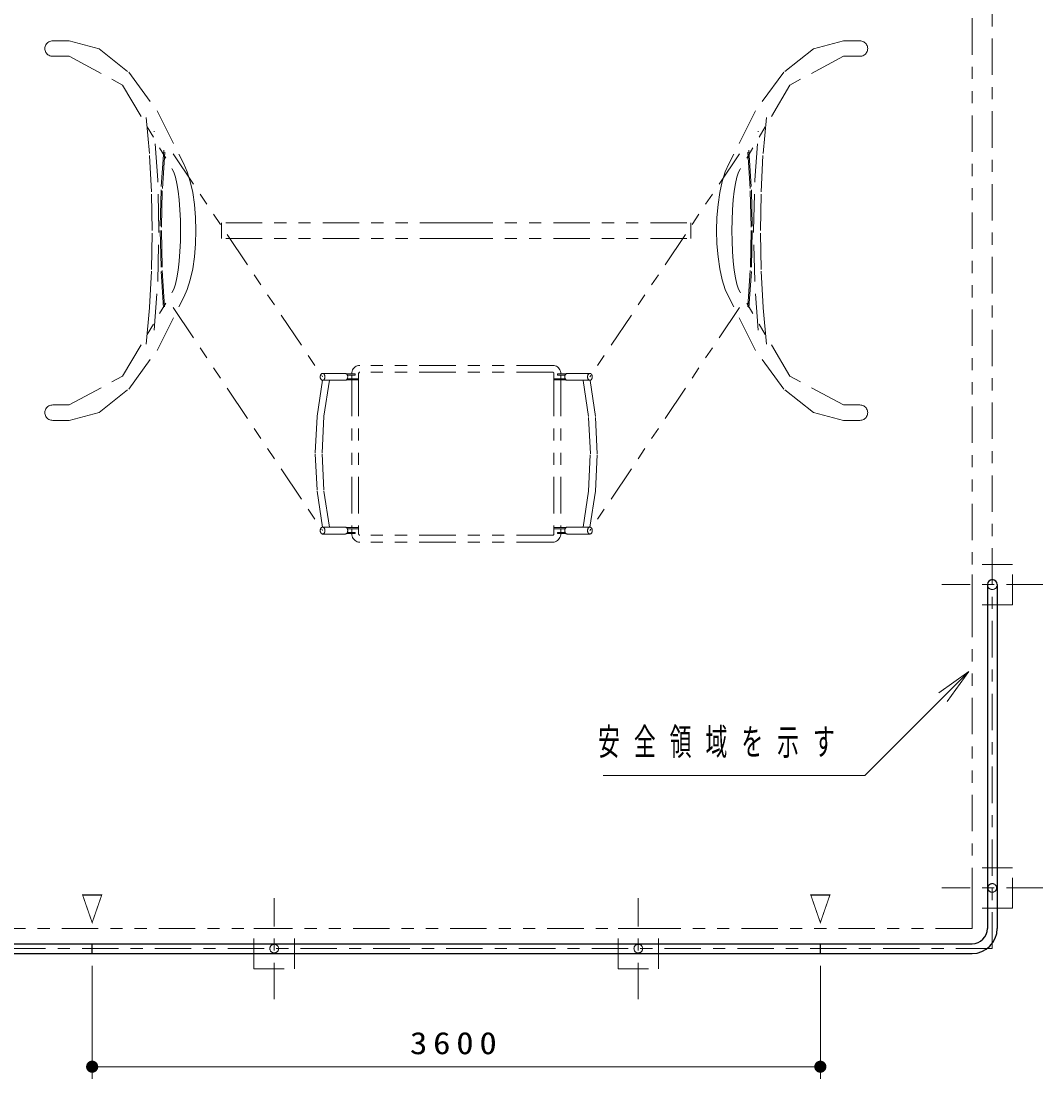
# Model space of a CAD drawing. Units: millimetres on the paper, scale 1:60. Extents: x -385 to 0, y 0 to 267.
# Drawn here: x -314.5 to -230.4, y 104.4 to 191.5 of the extents above; entities that cross this region are included whole.
import ezdxf
from ezdxf.enums import TextEntityAlignment as Align

# ---------------------------------------------------------------- set-up
doc = ezdxf.new("R2010")
doc.units = ezdxf.units.MM
for name, pattern in [('USER1', [4.5, 2.5, -2]), ('USER2', [6, 3, -1, 1, -1]), ('USER3', [8, 3, -1, 1, -1, 1, -1])]:
    doc.linetypes.add(name, pattern=pattern)
doc.layers.add('LY_1', color=7, linetype='Continuous', lineweight=13)
doc.styles.add('ＭＳ ゴシック', font='')
doc.styles.get('ＭＳ ゴシック').set_extended_font_data('MS Gothic')

# ---------------------------------------------------------------- blocks, each defined once
blk = doc.blocks.new('filled_dot')
at = {"color": 0, "linetype": 'Continuous', "lineweight": -2, "const_width": 1.25}
blk.add_lwpolyline([(-0.625, 0, 1), (0.625, 0, 1)], format="xyb", close=True, dxfattribs=at)

msp = doc.modelspace()

# ---------------------------------------------------------------- linework, layer by layer
at = {"layer": 'LY_1', "linetype": 'USER2'}
for p, q in [((-234.529, 115.09), (-234.529, 233.424)), ((-230.362, 145.09), (-238.695, 145.09)), ((-230.362, 120.09), (-238.695, 120.09)), ((-293.695, 110.924), (-293.695, 119.257)), ((-263.695, 110.924), (-263.695, 119.257)), ((-234.529, 115.09), (-322.862, 115.09))]:
    msp.add_line(p, q, dxfattribs=at)
at = {"layer": 'LY_1', "linetype": 'USER3'}
for p, q in [((-236.195, 116.757), (-236.195, 231.757)), ((-310.598, 189.893), (-311.941, 189.893)), ((-246.793, 189.893), (-245.45, 189.893)), ((-310.598, 188.621), (-311.941, 188.621)), ((-246.793, 188.621), (-245.45, 188.621)), ((-302.029, 180.59), (-289.709, 162.206)), ((-255.362, 180.59), (-267.682, 162.206)), ((-278.695, 174.893), (-298.027, 174.893)), ((-298.027, 173.621), (-298.027, 174.893)), ((-278.695, 174.893), (-259.364, 174.893)), ((-259.364, 173.621), (-259.364, 174.893)), ((-278.695, 173.621), (-298.027, 173.621)), ((-278.695, 173.621), (-259.364, 173.621)), ((-302.029, 167.924), (-289.709, 149.54)), ((-255.362, 167.924), (-267.682, 149.54)), ((-310.598, 159.893), (-311.941, 159.893)), ((-246.793, 159.893), (-245.45, 159.893)), ((-310.598, 158.621), (-311.941, 158.621)), ((-246.793, 158.621), (-245.45, 158.621)), ((-236.195, 116.757), (-321.195, 116.757))]:
    msp.add_line(p, q, dxfattribs=at)
at = {"layer": 'LY_1', "color": 4, "linetype": 'USER3'}
for p, q in [((-270.743, 163.156), (-286.648, 163.156)), ((-287.743, 162.456), (-287.029, 162.456)), ((-287.67, 162.356), (-287.029, 162.356)), ((-287.312, 162.356), (-287.312, 162.056)), ((-287.029, 162.356), (-287.029, 162.456)), ((-286.745, 162.45), (-286.745, 162.056)), ((-270.743, 162.59), (-286.648, 162.59)), ((-270.645, 162.45), (-270.645, 162.056)), ((-269.648, 162.456), (-270.362, 162.456)), ((-270.362, 162.356), (-270.362, 162.456)), ((-269.721, 162.356), (-270.362, 162.356)), ((-270.079, 162.356), (-270.079, 162.056)), ((-287.743, 161.956), (-286.737, 161.956)), ((-287.67, 162.056), (-286.737, 162.056)), ((-287.312, 161.956), (-287.312, 149.79)), ((-286.745, 161.956), (-286.745, 149.79)), ((-286.737, 161.956), (-286.737, 162.056)), ((-269.721, 162.056), (-270.654, 162.056)), ((-270.654, 161.956), (-270.654, 162.056)), ((-269.648, 161.956), (-270.654, 161.956)), ((-270.645, 161.956), (-270.645, 149.79)), ((-270.079, 161.956), (-270.079, 149.79)), ((-287.743, 149.79), (-286.737, 149.79)), ((-287.743, 149.29), (-287.029, 149.29)), ((-287.67, 149.69), (-286.737, 149.69)), ((-287.67, 149.39), (-287.029, 149.39)), ((-287.312, 149.69), (-287.312, 149.39)), ((-287.029, 149.39), (-287.029, 149.29)), ((-286.745, 149.69), (-286.745, 149.296)), ((-286.737, 149.79), (-286.737, 149.69)), ((-270.743, 149.156), (-286.648, 149.156)), ((-269.648, 149.79), (-270.654, 149.79)), ((-270.654, 149.79), (-270.654, 149.69)), ((-269.721, 149.69), (-270.654, 149.69)), ((-270.645, 149.69), (-270.645, 149.296)), ((-269.721, 149.39), (-270.362, 149.39)), ((-270.362, 149.39), (-270.362, 149.29)), ((-269.648, 149.29), (-270.362, 149.29)), ((-270.079, 149.69), (-270.079, 149.39)), ((-270.743, 148.59), (-286.648, 148.59))]:
    msp.add_line(p, q, dxfattribs=at)
at = {"layer": 'LY_1', "color": 190, "linetype": 'USER3'}
for p, q in [((-289.709, 162.49), (-287.833, 162.49)), ((-267.682, 162.49), (-269.558, 162.49)), ((-289.709, 161.923), (-287.833, 161.923)), ((-267.682, 161.923), (-269.558, 161.923)), ((-289.709, 149.823), (-287.833, 149.823)), ((-289.709, 149.256), (-287.833, 149.256)), ((-267.682, 149.823), (-269.558, 149.823)), ((-267.682, 149.256), (-269.558, 149.256))]:
    msp.add_line(p, q, dxfattribs=at)
at = {"layer": 'LY_1', "linetype": 'USER1'}
for p, q in [((-232.862, 146.757), (-236.195, 146.757)), ((-236.195, 143.424), (-236.195, 146.757)), ((-232.862, 143.424), (-232.862, 146.757)), ((-232.862, 143.424), (-236.195, 143.424)), ((-232.862, 121.757), (-236.195, 121.757)), ((-236.195, 118.424), (-236.195, 121.757)), ((-232.862, 118.424), (-232.862, 121.757)), ((-232.862, 118.424), (-236.195, 118.424)), ((-295.362, 116.757), (-292.029, 116.757)), ((-295.362, 113.424), (-295.362, 116.757)), ((-292.029, 113.424), (-292.029, 116.757)), ((-265.362, 116.757), (-262.029, 116.757)), ((-265.362, 113.424), (-265.362, 116.757)), ((-262.029, 113.424), (-262.029, 116.757)), ((-295.362, 113.424), (-292.029, 113.424)), ((-265.362, 113.424), (-262.029, 113.424))]:
    msp.add_line(p, q, dxfattribs=at)
at = {"layer": 'LY_1', "color": 4, "lineweight": 25}
for p, q in [((-234.934, 145.09), (-234.934, 116.757)), ((-234.124, 145.09), (-234.124, 116.757)), ((-321.195, 115.495), (-236.195, 115.495)), ((-308.695, 114.685), (-308.695, 115.495)), ((-248.695, 114.685), (-248.695, 115.495)), ((-321.195, 114.685), (-236.195, 114.685))]:
    msp.add_line(p, q, dxfattribs=at)
at = {"layer": 'LY_1'}
for p, q in [((-238.94, 136.166), (-236.465, 137.934)), ((-236.465, 137.934), (-238.587, 135.812)), ((-236.465, 137.934), (-238.233, 135.459)), ((-308.695, 113.685), (-308.695, 104.359)), ((-248.695, 113.685), (-248.695, 104.359)), ((-248.695, 105.359), (-308.695, 105.359))]:
    msp.add_line(p, q, dxfattribs=at)
at = {"layer": 'LY_1', "lineweight": 25}
for p, q in [((-308.695, 114.685), (-308.695, 115.495)), ((-248.695, 114.685), (-248.695, 115.495))]:
    msp.add_line(p, q, dxfattribs=at)
at = {"layer": 'LY_1', "linetype": 'USER3'}
for points in [[(-311.941, 189.893), (-312.027, 189.888), (-312.112, 189.871), (-312.193, 189.845), (-312.27, 189.808), (-312.342, 189.762), (-312.407, 189.707), (-312.464, 189.644), (-312.511, 189.575), (-312.549, 189.5), (-312.577, 189.422), (-312.594, 189.34), (-312.6, 189.257), (-312.594, 189.174), (-312.577, 189.093), (-312.549, 189.014), (-312.511, 188.939), (-312.464, 188.87), (-312.407, 188.808), (-312.342, 188.753), (-312.27, 188.706), (-312.193, 188.67), (-312.112, 188.643), (-312.027, 188.627), (-311.941, 188.621)], [(-310.598, 189.893), (-308.119, 189.244), (-305.687, 187.308), (-303.351, 184.123), (-301.154, 179.752)], [(-246.793, 189.893), (-249.272, 189.244), (-251.704, 187.308), (-254.04, 184.123), (-256.237, 179.752)], [(-245.45, 189.893), (-245.364, 189.888), (-245.279, 189.871), (-245.198, 189.845), (-245.12, 189.808), (-245.049, 189.762), (-244.984, 189.707), (-244.927, 189.644), (-244.88, 189.575), (-244.841, 189.5), (-244.814, 189.422), (-244.797, 189.34), (-244.791, 189.257), (-244.797, 189.174), (-244.814, 189.093), (-244.841, 189.014), (-244.88, 188.939), (-244.927, 188.87), (-244.984, 188.808), (-245.049, 188.753), (-245.12, 188.706), (-245.198, 188.67), (-245.279, 188.643), (-245.364, 188.627), (-245.45, 188.621)], [(-310.598, 188.621), (-306.191, 186.257), (-302.099, 179.334)], [(-246.793, 188.621), (-251.2, 186.257), (-255.292, 179.334)], [(-304.252, 164.897), (-303.978, 167.914), (-303.812, 171.055), (-303.756, 174.257), (-303.812, 177.46), (-303.978, 180.6), (-304.252, 183.618)], [(-253.139, 164.897), (-253.413, 167.914), (-253.579, 171.055), (-253.635, 174.257), (-253.579, 177.46), (-253.413, 180.6), (-253.139, 183.618)], [(-303.582, 166.066), (-303.288, 170.097), (-303.189, 174.257), (-303.288, 178.418), (-303.582, 182.448)], [(-253.809, 166.066), (-254.103, 170.097), (-254.201, 174.257), (-254.103, 178.418), (-253.809, 182.448)], [(-302.794, 180.888), (-303.015, 177.621), (-303.09, 174.257), (-303.015, 170.894), (-302.794, 167.626)], [(-302.713, 180.716), (-302.923, 177.531), (-302.993, 174.257), (-302.923, 170.984), (-302.713, 167.798)], [(-254.678, 180.716), (-254.468, 177.531), (-254.398, 174.257), (-254.468, 170.984), (-254.678, 167.798)], [(-254.597, 180.888), (-254.376, 177.621), (-254.301, 174.257), (-254.376, 170.894), (-254.597, 167.626)], [(-300.141, 174.257), (-300.172, 175.346), (-300.263, 176.404), (-300.411, 177.4), (-300.613, 178.307), (-300.863, 179.098), (-301.154, 179.752)], [(-257.25, 174.257), (-257.219, 175.346), (-257.128, 176.404), (-256.98, 177.4), (-256.777, 178.307), (-256.528, 179.098), (-256.237, 179.752)], [(-302.099, 179.334), (-301.958, 179.074), (-301.826, 178.676), (-301.708, 178.151), (-301.606, 177.515), (-301.523, 176.786), (-301.462, 175.984), (-301.425, 175.133), (-301.413, 174.257)], [(-255.292, 179.334), (-255.433, 179.074), (-255.565, 178.676), (-255.683, 178.151), (-255.785, 177.515), (-255.868, 176.786), (-255.929, 175.984), (-255.966, 175.133), (-255.978, 174.257)], [(-302.099, 169.18), (-301.958, 169.441), (-301.826, 169.839), (-301.708, 170.363), (-301.606, 170.999), (-301.523, 171.728), (-301.462, 172.53), (-301.425, 173.381), (-301.413, 174.257)], [(-301.154, 168.763), (-300.863, 169.416), (-300.613, 170.207), (-300.411, 171.114), (-300.263, 172.111), (-300.172, 173.168), (-300.141, 174.257)], [(-256.237, 168.763), (-256.528, 169.416), (-256.777, 170.207), (-256.98, 171.114), (-257.128, 172.111), (-257.219, 173.168), (-257.25, 174.257)], [(-255.292, 169.18), (-255.433, 169.441), (-255.565, 169.839), (-255.683, 170.363), (-255.785, 170.999), (-255.868, 171.728), (-255.929, 172.53), (-255.966, 173.381), (-255.978, 174.257)], [(-310.598, 159.893), (-306.191, 162.257), (-302.099, 169.18)], [(-246.793, 159.893), (-251.2, 162.257), (-255.292, 169.18)], [(-310.598, 158.621), (-308.119, 159.271), (-305.687, 161.206), (-303.351, 164.391), (-301.154, 168.763)], [(-246.793, 158.621), (-249.272, 159.271), (-251.704, 161.206), (-254.04, 164.391), (-256.237, 168.763)], [(-311.941, 158.621), (-312.027, 158.627), (-312.112, 158.643), (-312.193, 158.67), (-312.27, 158.706), (-312.342, 158.753), (-312.407, 158.808), (-312.464, 158.87), (-312.511, 158.939), (-312.549, 159.014), (-312.577, 159.093), (-312.594, 159.174), (-312.6, 159.257), (-312.594, 159.34), (-312.577, 159.422), (-312.549, 159.5), (-312.511, 159.575), (-312.464, 159.644), (-312.407, 159.707), (-312.342, 159.762), (-312.27, 159.808), (-312.193, 159.845), (-312.112, 159.871), (-312.027, 159.888), (-311.941, 159.893)], [(-245.45, 158.621), (-245.364, 158.627), (-245.279, 158.643), (-245.198, 158.67), (-245.12, 158.706), (-245.049, 158.753), (-244.984, 158.808), (-244.927, 158.87), (-244.88, 158.939), (-244.841, 159.014), (-244.814, 159.093), (-244.797, 159.174), (-244.791, 159.257), (-244.797, 159.34), (-244.814, 159.422), (-244.841, 159.5), (-244.88, 159.575), (-244.927, 159.644), (-244.984, 159.707), (-245.049, 159.762), (-245.12, 159.808), (-245.198, 159.845), (-245.279, 159.871), (-245.364, 159.888), (-245.45, 159.893)]]:
    msp.add_lwpolyline(points, dxfattribs=at)
at = {"layer": 'LY_1', "color": 4, "linetype": 'USER3'}
for points in [[(-286.648, 163.156), (-286.751, 163.148), (-286.852, 163.122), (-286.948, 163.08), (-287.036, 163.023), (-287.115, 162.952), (-287.183, 162.868), (-287.238, 162.775), (-287.278, 162.673), (-287.303, 162.566), (-287.312, 162.456)], [(-270.079, 162.456), (-270.088, 162.566), (-270.113, 162.673), (-270.153, 162.775), (-270.208, 162.868), (-270.276, 162.952), (-270.355, 163.023), (-270.443, 163.08), (-270.539, 163.122), (-270.64, 163.148), (-270.743, 163.156)], [(-286.648, 162.59), (-286.663, 162.588), (-286.678, 162.583), (-286.692, 162.574), (-286.705, 162.563), (-286.717, 162.549), (-286.727, 162.532), (-286.735, 162.513), (-286.741, 162.493), (-286.744, 162.472), (-286.745, 162.45)], [(-270.743, 162.59), (-270.728, 162.588), (-270.713, 162.583), (-270.699, 162.574), (-270.686, 162.563), (-270.674, 162.549), (-270.664, 162.532), (-270.656, 162.513), (-270.65, 162.493), (-270.647, 162.472), (-270.645, 162.45)], [(-287.312, 149.29), (-287.303, 149.18), (-287.278, 149.073), (-287.238, 148.971), (-287.183, 148.878), (-287.115, 148.794), (-287.036, 148.723), (-286.948, 148.666), (-286.852, 148.624), (-286.751, 148.598), (-286.648, 148.59)], [(-286.648, 149.156), (-286.663, 149.158), (-286.678, 149.163), (-286.692, 149.172), (-286.705, 149.183), (-286.717, 149.197), (-286.727, 149.214), (-286.735, 149.233), (-286.741, 149.253), (-286.744, 149.275), (-286.745, 149.296)], [(-270.743, 149.156), (-270.728, 149.158), (-270.713, 149.163), (-270.699, 149.172), (-270.686, 149.183), (-270.674, 149.197), (-270.664, 149.214), (-270.656, 149.233), (-270.65, 149.253), (-270.647, 149.275), (-270.645, 149.296)], [(-270.743, 148.59), (-270.64, 148.598), (-270.539, 148.624), (-270.443, 148.666), (-270.355, 148.723), (-270.276, 148.794), (-270.208, 148.878), (-270.153, 148.971), (-270.113, 149.073), (-270.088, 149.18), (-270.079, 149.29)]]:
    msp.add_lwpolyline(points, dxfattribs=at)
at = {"layer": 'LY_1', "color": 190, "linetype": 'USER3'}
for points in [[(-289.709, 161.923), (-289.692, 161.924), (-289.675, 161.927), (-289.659, 161.933), (-289.643, 161.94), (-289.627, 161.95), (-289.613, 161.961), (-289.598, 161.974), (-289.585, 161.989), (-289.573, 162.006), (-289.561, 162.024), (-289.551, 162.044), (-289.542, 162.065), (-289.534, 162.087), (-289.528, 162.11), (-289.523, 162.133), (-289.519, 162.157), (-289.517, 162.182), (-289.516, 162.206), (-289.517, 162.231), (-289.519, 162.256), (-289.523, 162.28), (-289.528, 162.303), (-289.534, 162.326), (-289.542, 162.348), (-289.551, 162.369), (-289.561, 162.389), (-289.573, 162.407), (-289.585, 162.423), (-289.598, 162.439), (-289.613, 162.452), (-289.627, 162.463), (-289.643, 162.473), (-289.659, 162.48), (-289.675, 162.485), (-289.692, 162.489), (-289.709, 162.49), (-289.726, 162.489), (-289.742, 162.485), (-289.759, 162.48), (-289.775, 162.473), (-289.79, 162.463), (-289.805, 162.452), (-289.819, 162.439), (-289.832, 162.423), (-289.845, 162.407), (-289.856, 162.389), (-289.866, 162.369), (-289.875, 162.348), (-289.883, 162.326), (-289.89, 162.303), (-289.895, 162.28), (-289.898, 162.256), (-289.9, 162.231), (-289.901, 162.206), (-289.9, 162.182), (-289.898, 162.157), (-289.895, 162.133), (-289.89, 162.11), (-289.883, 162.087), (-289.875, 162.065), (-289.866, 162.044), (-289.856, 162.024), (-289.845, 162.006), (-289.832, 161.989), (-289.819, 161.974), (-289.805, 161.961), (-289.79, 161.95), (-289.775, 161.94), (-289.759, 161.933), (-289.742, 161.927), (-289.726, 161.924)], [(-267.682, 161.923), (-267.665, 161.924), (-267.649, 161.927), (-267.632, 161.933), (-267.616, 161.94), (-267.601, 161.95), (-267.586, 161.961), (-267.572, 161.974), (-267.558, 161.989), (-267.546, 162.006), (-267.535, 162.024), (-267.525, 162.044), (-267.516, 162.065), (-267.508, 162.087), (-267.501, 162.11), (-267.496, 162.133), (-267.493, 162.157), (-267.49, 162.182), (-267.49, 162.206), (-267.49, 162.231), (-267.493, 162.256), (-267.496, 162.28), (-267.501, 162.303), (-267.508, 162.326), (-267.516, 162.348), (-267.525, 162.369), (-267.535, 162.389), (-267.546, 162.407), (-267.558, 162.423), (-267.572, 162.439), (-267.586, 162.452), (-267.601, 162.463), (-267.616, 162.473), (-267.632, 162.48), (-267.649, 162.485), (-267.665, 162.489), (-267.682, 162.49), (-267.699, 162.489), (-267.716, 162.485), (-267.732, 162.48), (-267.748, 162.473), (-267.764, 162.463), (-267.778, 162.452), (-267.793, 162.439), (-267.806, 162.423), (-267.818, 162.407), (-267.83, 162.389), (-267.84, 162.369), (-267.849, 162.348), (-267.857, 162.326), (-267.863, 162.303), (-267.868, 162.28), (-267.872, 162.256), (-267.874, 162.231), (-267.875, 162.206), (-267.874, 162.182), (-267.872, 162.157), (-267.868, 162.133), (-267.863, 162.11), (-267.857, 162.087), (-267.849, 162.065), (-267.84, 162.044), (-267.83, 162.024), (-267.818, 162.006), (-267.806, 161.989), (-267.793, 161.974), (-267.778, 161.961), (-267.764, 161.95), (-267.748, 161.94), (-267.732, 161.933), (-267.716, 161.927), (-267.699, 161.924)], [(-289.709, 149.823), (-289.726, 149.822), (-289.742, 149.819), (-289.759, 149.813), (-289.775, 149.806), (-289.79, 149.797), (-289.805, 149.785), (-289.819, 149.772), (-289.832, 149.757), (-289.845, 149.74), (-289.856, 149.722), (-289.866, 149.702), (-289.875, 149.681), (-289.883, 149.659), (-289.89, 149.637), (-289.895, 149.613), (-289.898, 149.589), (-289.9, 149.564), (-289.901, 149.54), (-289.9, 149.515), (-289.898, 149.491), (-289.895, 149.466), (-289.89, 149.443), (-289.883, 149.42), (-289.875, 149.398), (-289.866, 149.377), (-289.856, 149.358), (-289.845, 149.339), (-289.832, 149.323), (-289.819, 149.308), (-289.805, 149.294), (-289.79, 149.283), (-289.775, 149.273), (-289.759, 149.266), (-289.742, 149.261), (-289.726, 149.257), (-289.709, 149.256), (-289.692, 149.257), (-289.675, 149.261), (-289.659, 149.266), (-289.643, 149.273), (-289.627, 149.283), (-289.613, 149.294), (-289.598, 149.308), (-289.585, 149.323), (-289.573, 149.339), (-289.561, 149.358), (-289.551, 149.377), (-289.542, 149.398), (-289.534, 149.42), (-289.528, 149.443), (-289.523, 149.466), (-289.519, 149.491), (-289.517, 149.515), (-289.516, 149.54), (-289.517, 149.564), (-289.519, 149.589), (-289.523, 149.613), (-289.528, 149.637), (-289.534, 149.659), (-289.542, 149.681), (-289.551, 149.702), (-289.561, 149.722), (-289.573, 149.74), (-289.585, 149.757), (-289.598, 149.772), (-289.613, 149.785), (-289.627, 149.797), (-289.643, 149.806), (-289.659, 149.813), (-289.675, 149.819), (-289.692, 149.822)], [(-267.682, 149.823), (-267.699, 149.822), (-267.716, 149.819), (-267.732, 149.813), (-267.748, 149.806), (-267.764, 149.797), (-267.778, 149.785), (-267.793, 149.772), (-267.806, 149.757), (-267.818, 149.74), (-267.83, 149.722), (-267.84, 149.702), (-267.849, 149.681), (-267.857, 149.659), (-267.863, 149.637), (-267.868, 149.613), (-267.872, 149.589), (-267.874, 149.564), (-267.875, 149.54), (-267.874, 149.515), (-267.872, 149.491), (-267.868, 149.466), (-267.863, 149.443), (-267.857, 149.42), (-267.849, 149.398), (-267.84, 149.377), (-267.83, 149.358), (-267.818, 149.339), (-267.806, 149.323), (-267.793, 149.308), (-267.778, 149.294), (-267.764, 149.283), (-267.748, 149.273), (-267.732, 149.266), (-267.716, 149.261), (-267.699, 149.257), (-267.682, 149.256), (-267.665, 149.257), (-267.649, 149.261), (-267.632, 149.266), (-267.616, 149.273), (-267.601, 149.283), (-267.586, 149.294), (-267.572, 149.308), (-267.558, 149.323), (-267.546, 149.339), (-267.535, 149.358), (-267.525, 149.377), (-267.516, 149.398), (-267.508, 149.42), (-267.501, 149.443), (-267.496, 149.466), (-267.493, 149.491), (-267.49, 149.515), (-267.49, 149.54), (-267.49, 149.564), (-267.493, 149.589), (-267.496, 149.613), (-267.501, 149.637), (-267.508, 149.659), (-267.516, 149.681), (-267.525, 149.702), (-267.535, 149.722), (-267.546, 149.74), (-267.558, 149.757), (-267.572, 149.772), (-267.586, 149.785), (-267.601, 149.797), (-267.616, 149.806), (-267.632, 149.813), (-267.649, 149.819), (-267.665, 149.822)]]:
    msp.add_lwpolyline(points, close=True, dxfattribs=at)
for points in [[(-287.833, 161.923), (-287.808, 161.925), (-287.783, 161.933), (-287.76, 161.945), (-287.737, 161.961), (-287.716, 161.982), (-287.697, 162.006), (-287.681, 162.034), (-287.667, 162.065), (-287.655, 162.098), (-287.647, 162.133), (-287.642, 162.169), (-287.641, 162.206), (-287.642, 162.243), (-287.647, 162.28), (-287.655, 162.315), (-287.667, 162.348), (-287.681, 162.379), (-287.697, 162.407), (-287.716, 162.431), (-287.737, 162.452), (-287.76, 162.468), (-287.783, 162.48), (-287.808, 162.487), (-287.833, 162.49)], [(-269.558, 161.923), (-269.583, 161.925), (-269.608, 161.933), (-269.631, 161.945), (-269.654, 161.961), (-269.675, 161.982), (-269.694, 162.006), (-269.71, 162.034), (-269.724, 162.065), (-269.736, 162.098), (-269.744, 162.133), (-269.749, 162.169), (-269.75, 162.206), (-269.749, 162.243), (-269.744, 162.28), (-269.736, 162.315), (-269.724, 162.348), (-269.71, 162.379), (-269.694, 162.407), (-269.675, 162.431), (-269.654, 162.452), (-269.631, 162.468), (-269.608, 162.48), (-269.583, 162.487), (-269.558, 162.49)], [(-289.715, 161.923), (-290.163, 158.949), (-290.314, 155.873), (-290.163, 152.797), (-289.715, 149.823)], [(-289.145, 161.923), (-289.595, 158.953), (-289.747, 155.873), (-289.595, 152.793), (-289.145, 149.823)], [(-268.246, 149.823), (-267.796, 152.793), (-267.644, 155.873), (-267.796, 158.953), (-268.246, 161.923)], [(-267.676, 149.823), (-267.228, 152.797), (-267.077, 155.873), (-267.228, 158.949), (-267.676, 161.923)], [(-287.833, 149.823), (-287.808, 149.821), (-287.783, 149.813), (-287.76, 149.802), (-287.737, 149.785), (-287.716, 149.765), (-287.697, 149.74), (-287.681, 149.712), (-287.667, 149.681), (-287.655, 149.648), (-287.647, 149.613), (-287.642, 149.577), (-287.641, 149.54), (-287.642, 149.503), (-287.647, 149.466), (-287.655, 149.431), (-287.667, 149.398), (-287.681, 149.367), (-287.697, 149.339), (-287.716, 149.315), (-287.737, 149.294), (-287.76, 149.278), (-287.783, 149.266), (-287.808, 149.259), (-287.833, 149.256)], [(-269.558, 149.823), (-269.583, 149.821), (-269.608, 149.813), (-269.631, 149.802), (-269.654, 149.785), (-269.675, 149.765), (-269.694, 149.74), (-269.71, 149.712), (-269.724, 149.681), (-269.736, 149.648), (-269.744, 149.613), (-269.749, 149.577), (-269.75, 149.54), (-269.749, 149.503), (-269.744, 149.466), (-269.736, 149.431), (-269.724, 149.398), (-269.71, 149.367), (-269.694, 149.339), (-269.675, 149.315), (-269.654, 149.294), (-269.631, 149.278), (-269.608, 149.266), (-269.583, 149.259), (-269.558, 149.256)]]:
    msp.add_lwpolyline(points, dxfattribs=at)
at = {"layer": 'LY_1'}
msp.add_lwpolyline([(-236.465, 137.934), (-245.032, 129.366), (-266.595, 129.366)], dxfattribs=at)
at = {"layer": 'LY_1', "color": 4, "linetype": 'USER1'}
for centre in [(-234.529, 120.09), (-293.695, 115.09), (-263.695, 115.09)]:
    msp.add_circle(centre, 0.356, dxfattribs=at)
at = {"layer": 'LY_1', "color": 4, "lineweight": 25}
for centre, radius, start, end in [((-234.529, 145.09), 0.405, 0, 180), ((-236.195, 116.757), 2.072, 270, 0), ((-236.195, 116.757), 1.262, 270, 0)]:
    msp.add_arc(centre, radius, start, end, dxfattribs=at)
at = {"layer": 'LY_1', "color": 4, "linetype": 'USER1'}
msp.add_arc((-234.529, 145.09), 0.405, 180, 0, dxfattribs=at)

# ---------------------------------------------------------------- block references
at = {"layer": 'LY_1', "xscale": 0.4, "yscale": 0.4}
msp.add_blockref('filled_dot', (-308.695, 105.359), dxfattribs=at)
at = {"layer": 'LY_1', "xscale": 0.4, "yscale": 0.4, "rotation": 180}
msp.add_blockref('filled_dot', (-248.695, 105.359), dxfattribs=at)

# ---------------------------------------------------------------- texts
at = {"layer": 'LY_1', "style": 'ＭＳ ゴシック', "width": 0.6}
for p in [(-308.695, 116.662), (-248.695, 116.662)]:
    msp.add_text('▽', height=2.199, dxfattribs=at).set_placement(p, align=Align.BOTTOM_CENTER)
at = {"layer": 'LY_1', "style": 'ＭＳ ゴシック'}
for s, insert, char_height, attachment_point in [('\\T1.64;\\W0.6;安全領域を示す', (-267.011, 132.016), 2.199, 4), ('\\T1.33;\\W1.15;3600', (-278.695, 106.359), 1.833, 8)]:
    msp.add_mtext(s, dxfattribs=dict(at, insert=insert, char_height=char_height, attachment_point=attachment_point))

doc.saveas('drawing.dxf')
